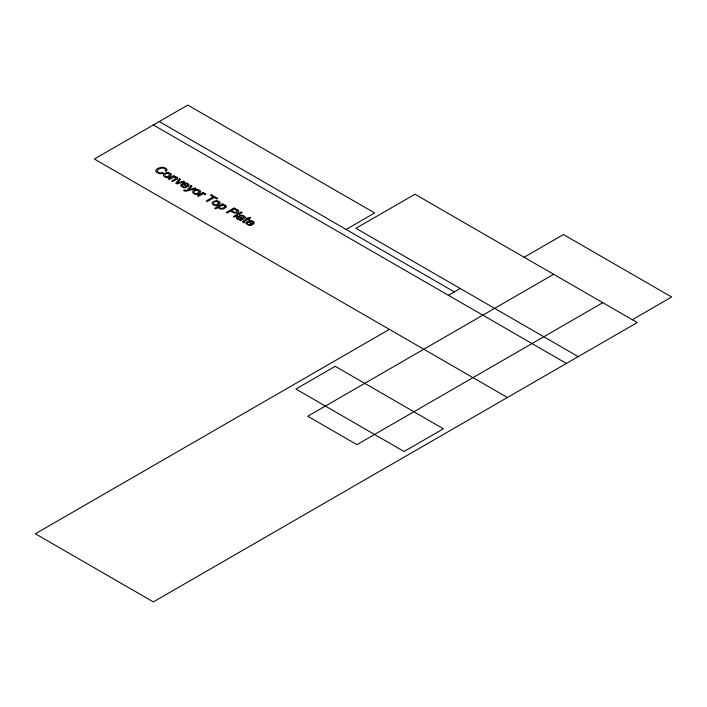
<?xml version="1.0" encoding="UTF-8"?>
<svg xmlns="http://www.w3.org/2000/svg" width="707" height="707" viewBox="0 0 707 707"><rect width="100%" height="100%" fill="white"/><g stroke="black" fill="none" stroke-linecap="round" stroke-linejoin="round"><path stroke-width="1.06" d="M244.127 221.556L247.971 219.276L248.926 219.833L249.686 219.391L248.731 218.834L250.72 217.694L249.182 217.473L247.777 218.286L247.061 217.871L246.301 218.313L247.017 218.728L242.687 221.362A1.299 0.751 0 0 0 242.625 221.786A1.405 0.813 0 0 0 242.731 221.98L243.049 222.263A4.772 2.757 0 0 0 244.101 222.776L244.808 222.201A2.192 1.264 0 0 1 243.88 221.627M170.06 176.432C166.852 179.834 159.199 174.514 166.11 172.862A3.314 1.918 0 0 1 167.727 172.676M199.339 193.338C196.131 196.74 188.495 191.403 195.388 189.768A3.314 1.918 0 0 1 196.997 189.582M346.121 229.439L374.648 212.966L187.788 105.087L94.358 159.031L507.414 397.502M389.398 329.365L35.35 533.776L153.366 601.913L637.228 322.551L414.965 194.231L355.957 228.299L578.22 356.62M448.406 295.305L460.204 288.491M524.134 257.26L563.47 234.547L671.65 297.002L632.314 319.714M553.634 274.289L307.766 416.237L356.938 444.632L602.806 302.684M241.988 218.649L242.342 218.454A12.16 7.017 0 0 1 240.362 217.694C237.137 215.768 237.092 219.797 240.875 219.108M159.269 121.551L454.301 291.894M153.366 124.962L566.422 363.433M237.34 218.976L236.368 218.012A2.245 1.299 0 0 1 236.368 217.606A2.024 1.167 0 0 1 236.571 217.235L236.695 217.129A2.545 1.467 0 0 1 237.004 216.908M177.466 177.917L177.545 178.155A1.697 0.981 0 0 1 177.519 178.385A2.669 1.547 0 0 1 177.104 178.968L176.777 179.207A14.935 8.625 0 0 1 176.22 179.543L172.729 181.566L171.774 181.01L175.928 178.509A1.555 0.901 0 0 0 175.628 177.537A2.474 1.432 0 0 0 175.239 177.316A2.139 1.237 0 0 0 174.32 177.104L169.097 179.472L168.151 178.924L173.869 175.619L174.726 176.114L173.922 176.582L174.656 176.547A2.704 1.564 0 0 1 175.69 176.706L176.317 176.936A3.323 1.918 0 0 1 177.484 177.908M245.294 217.296L245.17 216.978A3.252 1.874 0 0 0 244.878 216.616L244.366 216.218A7.804 4.507 0 0 0 243.844 215.909L243.093 215.564A4.472 2.581 0 0 0 242.519 215.379L241.6 215.211A2.201 1.273 0 0 0 240.91 215.228L239.673 215.538L242.748 216.227A4.737 2.74 0 0 1 243.261 216.51C244.967 218.065 241.944 218.375 241.034 217.199A12.001 6.929 0 0 0 240.124 216.81L240.018 216.775A3.394 1.962 0 0 0 239.01 216.554A2.245 1.299 0 0 0 236.986 216.89M163.22 167.373A5.356 3.093 0 0 1 165.049 167.921A6.098 3.517 0 0 1 165.862 168.363L166.666 169.088A4.048 2.342 0 0 1 166.905 170.493C166.578 171.889 164.51 171.05 165.562 169.936A2.421 1.396 0 0 0 165.544 169.662A2.536 1.467 0 0 0 165.358 169.282L164.819 168.805A4.64 2.678 0 0 0 164.174 168.452L163.458 168.204A3.04 1.75 0 0 0 162.955 168.107A3.199 1.847 0 0 0 161.178 168.142L160.692 168.257A6.708 3.871 0 0 0 158.934 168.982L157.237 170.608A2.916 1.688 0 0 0 157.281 171.341A3.685 2.121 0 0 0 158.253 172.322L159.19 172.72A2.969 1.714 0 0 0 160.807 172.897L162.566 172.508L163.352 173.268L160.975 173.728A4.233 2.439 0 0 1 158.757 173.462L156.097 171.792A3.95 2.28 0 0 1 155.894 171.412A4.26 2.457 0 0 1 155.832 170.643L156.185 169.848A7.644 4.41 0 0 1 157.891 168.39L161.187 167.312A4.481 2.589 0 0 1 163.22 167.373M167.753 172.535A3.968 2.289 0 0 1 171.076 174.063A3.968 2.289 0 0 1 170.087 176.45M197.032 189.441A3.968 2.289 0 0 1 200.355 190.97A3.968 2.289 0 0 1 199.365 193.356M216.528 200.7A3.968 2.289 0 0 1 219.85 202.229A3.968 2.289 0 0 1 218.87 204.615C215.635 207.964 207.999 202.679 214.893 201.027A3.314 1.918 0 0 1 216.501 200.841M219.532 207.116A3.827 2.209 0 0 1 222.608 205.33M221.671 208.397A2.103 1.22 0 0 1 219.373 207.098M224.826 206.479A3.889 2.245 0 0 1 221.645 208.3M222.564 205.224A2.112 1.22 0 0 1 225.073 206.497M238.215 210.253A3.27 1.882 0 0 1 238.312 212.188A3.27 1.882 0 0 1 235.404 213.152A2.165 1.255 0 0 1 234.901 213.187L230.517 211.181L227.274 213.054L226.222 212.454L234.097 207.911L237.172 209.687A9.474 5.47 0 0 1 238.1 210.297M235.219 212.454A3.155 1.821 0 0 1 233.469 211.764L231.419 210.659L234.238 209.033L236.271 210.209A6.248 3.606 0 0 1 237.075 210.739A1.944 1.122 0 0 1 235.254 212.294M245.302 217.447A2.209 1.273 0 0 1 244.922 217.995L244.622 218.224A14.52 8.387 0 0 1 244.101 218.534L241.29 220.213A3.288 1.9 0 0 0 240.725 220.823L239.77 220.266A2.589 1.494 0 0 1 240.247 219.718L238.948 219.568A4.242 2.448 0 0 1 237.349 218.976M241.953 218.64A3.288 1.9 0 0 1 240.893 219.126M253.018 222.749A2.413 1.396 0 0 0 251.648 221.432A2.413 1.396 0 0 0 249.014 221.645L252.355 223.571A2.669 1.538 0 0 0 253.062 222.758M169.989 174.744C163.114 181.664 163.37 169.185 169.989 174.744M199.268 191.65C192.357 198.57 192.64 186.091 199.268 191.65M218.772 202.909C211.897 209.846 212.091 197.359 218.772 202.909M182.123 185.278L182.079 185.42A2.43 1.405 0 0 0 182.079 185.702A2.324 1.343 0 0 0 182.371 186.224L183.254 186.772A2.024 1.167 0 0 0 184.403 186.966L186.383 187.408L185.252 187.664A3.182 1.838 0 0 1 183.573 187.62L180.921 186.056A3.349 1.935 0 0 1 180.859 185.004L182.521 183.573L184.748 182.936A3.57 2.059 0 0 1 185.508 182.919A3.394 1.962 0 0 1 186.577 183.069L188.548 184.103A3.332 1.927 0 0 1 188.91 184.686A3.508 2.024 0 0 1 188.928 185.322C187.496 189.697 183.776 182.477 182.123 185.278M247.353 222.935L247.309 223.085A2.43 1.405 0 0 0 247.309 223.368A2.324 1.343 0 0 0 247.6 223.88L248.484 224.428A2.024 1.167 0 0 0 249.633 224.632L251.612 225.073L250.49 225.33A3.182 1.838 0 0 1 248.802 225.277L246.151 223.721A3.349 1.935 0 0 1 246.089 222.661L247.759 221.229L249.978 220.593A3.57 2.059 0 0 1 250.738 220.584A3.394 1.962 0 0 1 251.807 220.734L253.778 221.768A3.332 1.927 0 0 1 254.14 222.352A3.508 2.024 0 0 1 254.158 222.988C252.735 227.371 249.032 220.116 247.353 222.935M226.16 206.806L225.948 207.222A5.665 3.27 0 0 1 224.287 208.468L224.075 208.574A4.931 2.846 0 0 1 222.864 208.963L222.36 209.051A3.252 1.874 0 0 1 220.876 209.051L220.646 209.007A3.332 1.918 0 0 1 219.241 208.53A2.581 1.494 0 0 1 218.569 207.911A2.837 1.644 0 0 1 218.463 207.239L215.644 208.874L214.689 208.318L222.599 203.749L223.509 204.279L223.094 204.694A2.872 1.661 0 0 1 223.933 204.73A2.254 1.299 0 0 1 224.534 204.853L225.577 205.384A3.093 1.785 0 0 1 226.169 206.806M190.987 185.499L187.072 190.139A15.943 9.2 0 0 1 186.427 190.307L186.056 190.386A1.202 0.698 0 0 1 185.287 190.342L184.978 190.227A2.952 1.706 0 0 1 184.359 189.768L183.617 190.36A2.872 1.661 0 0 0 184.359 190.925A1.935 1.114 0 0 0 185.305 191.146L186.268 191.111A4.834 2.793 0 0 0 186.763 191.023L196.192 188.504L195.185 187.921L190.643 189.158A21.952 12.673 0 0 0 189.052 189.635A20.441 11.807 0 0 0 189.936 188.654L192.004 186.082L190.987 185.499M179.357 178.783L175.76 183.316L176.777 183.9L184.554 181.779L183.537 181.195L177.448 182.901L180.365 179.366L179.357 178.783M203.148 192.516L197.421 195.821L198.375 196.369L201.354 194.655A5.382 3.111 0 0 1 202.635 194.098A1.379 0.795 0 0 1 204.288 194.195A2.201 1.273 0 0 1 204.774 194.708L205.808 194.072A2.616 1.511 0 0 0 205.295 193.647A1.555 0.893 0 0 0 204.473 193.4A1.414 0.813 0 0 0 204.208 193.391L203.059 193.506L203.961 192.984L203.148 192.516M211.534 194.885L210.633 195.406L213.205 196.9L206.25 200.912L207.292 201.522L214.256 197.5L216.828 198.985L217.738 198.464L211.534 194.885M241.246 212.038L233.381 216.581L234.335 217.129L242.201 212.586L241.246 212.038M335.215 366.323L295.88 389.036L404.059 451.499L443.404 428.787L335.215 366.323M187.125 185.914L183.785 183.988A2.413 1.396 0 0 1 186.418 183.776A2.413 1.396 0 0 1 187.788 185.093A2.669 1.538 0 0 1 187.099 185.897"/></g></svg>
